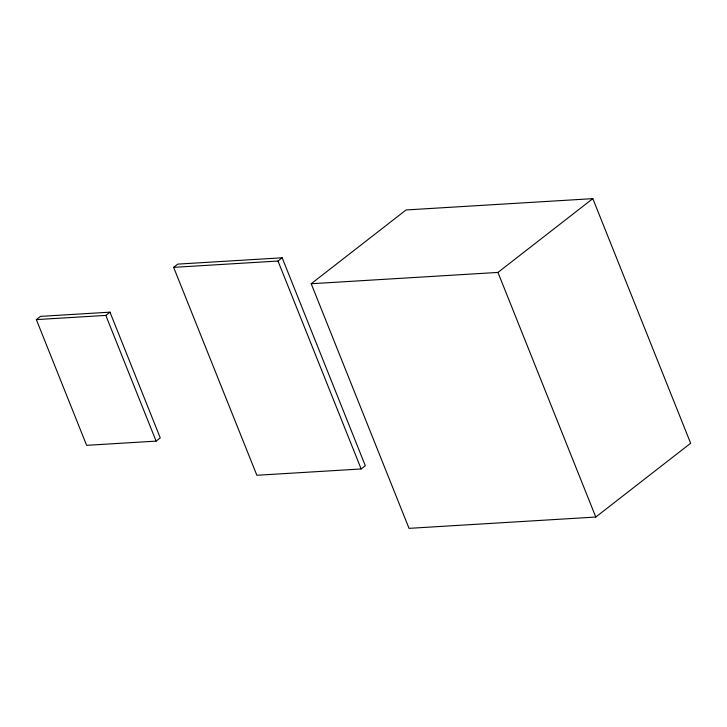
<?xml version="1.0" encoding="UTF-8"?>
<svg xmlns="http://www.w3.org/2000/svg" width="727" height="727" viewBox="0 0 727 727"><rect width="100%" height="100%" fill="white"/><g stroke="black" fill="none" stroke-linecap="round" stroke-linejoin="round"><path stroke-width="1.09" d="M36.35 319.607L40.512 316.372L109.977 312.165L160.258 437.881L156.105 441.116L86.631 445.324L36.35 319.607L105.815 315.4L109.977 312.165M173.626 267.354L177.788 264.119L282.158 257.794L365.317 465.725L361.155 468.96L256.858 475.276L173.626 267.354L277.996 261.029L282.158 257.794M311.201 283.739L406.066 209.958L592.814 198.644L690.65 443.261L595.786 517.042L409.037 528.356L311.201 283.739L497.95 272.425L592.814 198.644M497.95 272.425L595.786 517.042M277.996 261.029L361.155 468.96M105.815 315.4L156.105 441.116"/></g></svg>
